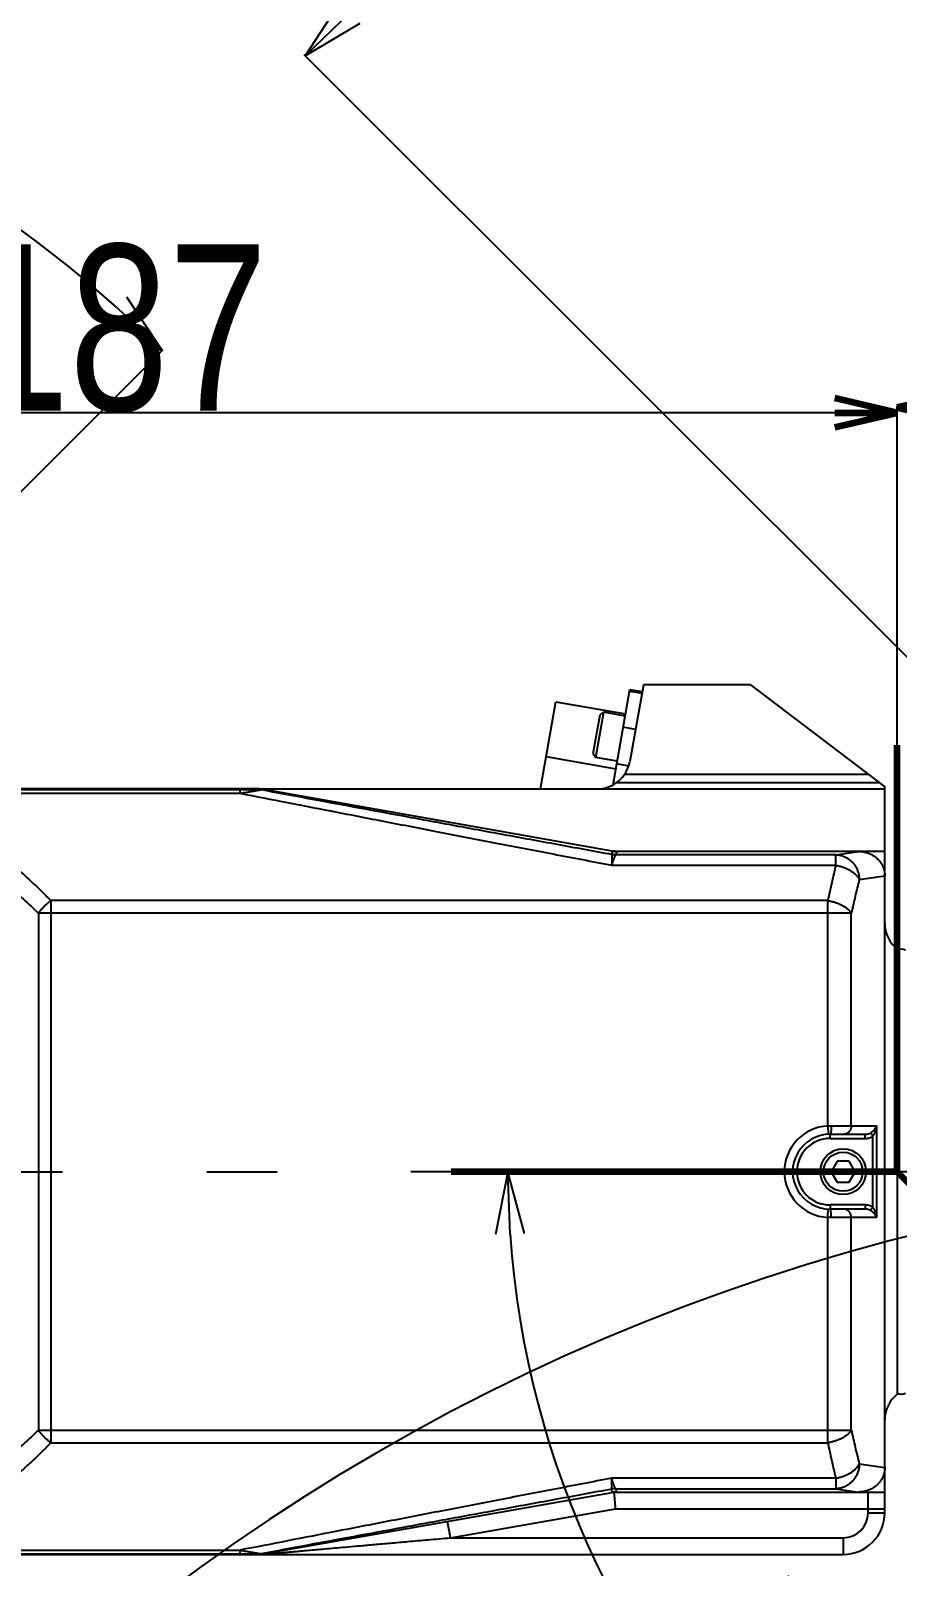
# Model space of a CAD drawing. Extents: x 0 to 4205, y 0 to 2970.
# Drawn here: x 2224.9 to 2329, y 898.7 to 1083.3 of the extents above; entities that cross this region are included whole.
import ezdxf

# ---------------------------------------------------------------- set-up
doc = ezdxf.new("R2010")
doc.units = 0
doc.header["$LTSCALE"] = 231.275
doc.header["$PDMODE"] = 3
doc.header["$PDSIZE"] = 0.3125
doc.linetypes.add('CENTER', pattern=[0.6, 0.375, -0.075, 0.075, -0.075])
doc.layers.get('0').update_dxf_attribs({"linetype": 'CONTINUOUS'})
doc.layers.get('Defpoints').update_dxf_attribs({"linetype": 'CONTINUOUS'})
for name, color, linetype in [('5_ALL_CURVE', 7, 'CONTINUOUS'), ('95_ALL_DIM', 7, 'CONTINUOUS'), ('DEFAULT_1', 7, 'CENTER')]:
    doc.layers.add(name, color=color, linetype=linetype)
doc.layers.add('坐标轴', color=10, linetype='CONTINUOUS', lineweight=200)
doc.styles.get("Standard").update_dxf_attribs({"font": 'txt', "width": 0.8})
doc.dimstyles.new('DIMSTYLE_1', dxfattribs={"dimtxt": 20, "dimasz": 7.5, "dimexe": 0.18, "dimexo": 0.0625, "dimgap": 0.09, "dimtad": 1, "dimdec": 3, "dimdsep": 46, "dimtxsty": 'Standard', "dimblk": 'OPEN', "dimblk1": 'OPEN', "dimblk2": 'OPEN', "dimcen": 0.09, "dimadec": 0, "dimazin": 0, "dimtp": 0.001, "dimtm": 0.001, "dimtfac": 1, "dimtdec": 3, "dimtofl": 0, "dimtmove": 0, "dimatfit": 3, "dimldrblk": 'OPEN', "dimfxl": 1, "dimtolj": 1, "dimarcsym": 0})
doc.dimstyles.new('DIMSTYLE_2', dxfattribs={"dimtxt": 20, "dimasz": 7.5, "dimexe": 0.18, "dimexo": 0.0625, "dimgap": 0.09, "dimtad": 1, "dimdec": 3, "dimdsep": 46, "dimtxsty": 'Standard', "dimblk": 'OPEN', "dimblk1": 'OPEN', "dimblk2": 'OPEN', "dimcen": 0.09, "dimadec": 0, "dimazin": 0, "dimtp": 0.5, "dimtm": 0.5, "dimtfac": 1, "dimtdec": 3, "dimtofl": 0, "dimtmove": 0, "dimatfit": 3, "dimldrblk": 'OPEN', "dimfxl": 1, "dimtolj": 1, "dimarcsym": 0})
doc.dimstyles.new('DIMSTYLE_3', dxfattribs={"dimtxt": 20, "dimasz": 7.5, "dimexe": 0.18, "dimexo": 0.0625, "dimgap": 0.09, "dimtad": 1, "dimdec": 3, "dimdsep": 46, "dimtxsty": 'Standard', "dimblk": 'OPEN', "dimblk1": 'OPEN', "dimblk2": 'OPEN', "dimcen": 0.09, "dimadec": 0, "dimazin": 0, "dimtp": 0.001, "dimtm": 0.001, "dimtfac": 1, "dimtdec": 3, "dimtofl": 0, "dimtmove": 0, "dimatfit": 3, "dimldrblk": 'OPEN', "dimfxl": 1, "dimtolj": 1, "dimarcsym": 0})

# ---------------------------------------------------------------- blocks, each defined once
blk = doc.blocks.new('_OPEN')
at = {"color": 0, "linetype": 'ByBlock'}
for p, q in [((0, 0), (-1, 0.233)), ((-1, -0.233), (0, 0)), ((-1, 0), (0, 0))]:
    blk.add_line(p, q, dxfattribs=at)
blk = doc.blocks.new('*D9')
at = {"layer": '95_ALL_DIM', "color": 0, "lineweight": -2, "transparency": 16777216}
for p, q in [((2391.97, 1260.27), (2391.97, 1295.39)), ((2199.03, 166.09), (2187.02, 133.09))]:
    blk.add_line(p, q, dxfattribs=at)
blk.add_arc((2391.97, 696.17), 599.04, 90.71735, 249.28265, dxfattribs=at)
at = {"layer": 'Defpoints', "color": 0, "transparency": 16777216}
for p in [(2391.97, 1260.21), (2391.97, 1207.56), (1911.46, 1053.89), (2390.26, 691.47), (2199.06, 166.14)]:
    blk.add_point(p, dxfattribs=at)
at = {"layer": '95_ALL_DIM', "color": 0, "lineweight": -2, "transparency": 16777216, "xscale": 7.5, "yscale": 7.5, "zscale": 7.5}
for p, rotation in [((2391.97, 1295.21), 0.3586754377824675), ((2187.08, 133.25), 339.6413245622188)]:
    blk.add_blockref('_OPEN', p, dxfattribs=dict(at, rotation=rotation))
at = {"layer": '95_ALL_DIM', "color": 0, "transparency": 16777216, "insert": (1783.99, 733.52), "char_height": 20, "attachment_point": 5, "rotation": 86.4841}
blk.add_mtext('\\A1;-160°', dxfattribs=at)
blk = doc.blocks.new('*D20')
at = {"layer": '95_ALL_DIM', "color": 0, "lineweight": -2, "transparency": 16777216}
for p, q in [((2141.97, 998.4), (2141.97, 1286.35)), ((2384.47, 1286.17), (2149.47, 1286.17)), ((2391.97, 1266.23), (2391.97, 1286.35))]:
    blk.add_line(p, q, dxfattribs=at)
at = {"layer": 'Defpoints', "color": 0, "transparency": 16777216}
for p in [(2141.97, 1286.17), (2391.97, 1266.17), (2141.97, 998.34)]:
    blk.add_point(p, dxfattribs=at)
at = {"layer": '95_ALL_DIM', "color": 0, "lineweight": -2, "transparency": 16777216, "xscale": 7.5, "yscale": 7.5, "zscale": 7.5, "rotation": 180}
blk.add_blockref('_OPEN', (2141.97, 1286.17), dxfattribs=at)
at = {"layer": '95_ALL_DIM', "color": 0, "lineweight": -2, "transparency": 16777216, "xscale": 7.5, "yscale": 7.5, "zscale": 7.5}
blk.add_blockref('_OPEN', (2391.97, 1286.17), dxfattribs=at)
at = {"layer": '95_ALL_DIM', "color": 0, "transparency": 16777216, "insert": (2266.95, 1296.26), "char_height": 20, "attachment_point": 5}
blk.add_mtext('\\A1;250', dxfattribs=at)
blk = doc.blocks.new('*D25')
at = {"layer": '95_ALL_DIM', "color": 0, "lineweight": -2, "transparency": 16777216}
for p, q in [((2391.92, 946.21), (2257.72, 1080.42)), ((2392.03, 946.17), (2581.83, 946.17))]:
    blk.add_line(p, q, dxfattribs=at)
blk.add_arc((2391.97, 946.17), 189.68, 2.2656, 132.7344, dxfattribs=at)
at = {"layer": 'Defpoints', "color": 0, "transparency": 16777216}
for p in [(2391.97, 1135.85), (2237.29, 946.17), (2386.97, 946.17), (2395.5, 942.63), (2501.34, 836.79)]:
    blk.add_point(p, dxfattribs=at)
at = {"layer": '95_ALL_DIM', "color": 0, "lineweight": -2, "transparency": 16777216, "xscale": 7.5, "yscale": 7.5, "zscale": 7.5}
for p, rotation in [((2257.84, 1080.29), 223.8671770193098), ((2581.65, 946.17), 271.1328229806631)]:
    blk.add_blockref('_OPEN', p, dxfattribs=dict(at, rotation=rotation))
at = {"layer": '95_ALL_DIM', "color": 0, "transparency": 16777216, "insert": (2501.77, 1113.05), "char_height": 20, "attachment_point": 5, "rotation": 326.6574}
blk.add_mtext('\\A1;+135°', dxfattribs=at)
blk = doc.blocks.new('*D26')
at = {"layer": '95_ALL_DIM', "color": 0, "lineweight": -2, "transparency": 16777216}
blk.add_arc((2391.97, 946.17), 109.77, 183.9155, 227.0845, dxfattribs=at)
at = {"layer": 'Defpoints', "color": 0, "transparency": 16777216}
for p in [(2237.2, 946.17), (2386.97, 946.17), (2388.82, 942.28), (2287, 914.07), (2294.57, 825.89)]:
    blk.add_point(p, dxfattribs=at)
at = {"layer": '95_ALL_DIM', "color": 0, "lineweight": -2, "transparency": 16777216, "xscale": 7.5, "yscale": 7.5, "zscale": 7.5}
for p, rotation in [((2282.2, 946.17), 91.95775256100515), ((2322.89, 860.86), 319.042247439009)]:
    blk.add_blockref('_OPEN', p, dxfattribs=dict(at, rotation=rotation))
at = {"layer": '95_ALL_DIM', "color": 0, "transparency": 16777216, "insert": (2314.96, 882.88), "char_height": 20, "attachment_point": 5, "rotation": 309.4118}
blk.add_mtext('\\A1;-51°', dxfattribs=at)
blk = doc.blocks.new('*D28')
at = {"layer": '95_ALL_DIM', "color": 0, "lineweight": -2, "transparency": 16777216}
for p, q in [((2215.97, 1020.17), (2240.8, 1045)), ((2037.32, 946.17), (2002.2, 946.17))]:
    blk.add_line(p, q, dxfattribs=at)
blk.add_arc((2141.97, 946.17), 139.59, 48.0788, 176.9212, dxfattribs=at)
at = {"layer": 'Defpoints', "color": 0, "transparency": 16777216}
for p in [(2043.26, 1044.87), (2215.92, 1020.12), (2145.5, 949.7), (2037.38, 946.17), (2136.97, 946.17)]:
    blk.add_point(p, dxfattribs=at)
at = {"layer": '95_ALL_DIM', "color": 0, "lineweight": -2, "transparency": 16777216, "xscale": 7.5, "yscale": 7.5, "zscale": 7.5}
for p, rotation in [((2240.67, 1044.87), 316.5394194410191), ((2002.38, 946.17), 268.4605805589808)]:
    blk.add_blockref('_OPEN', p, dxfattribs=dict(at, rotation=rotation))
at = {"layer": '95_ALL_DIM', "color": 0, "transparency": 16777216, "insert": (2113.12, 1093.04), "char_height": 20, "attachment_point": 5, "rotation": 11.1113}
blk.add_mtext('\\A1;+135°', dxfattribs=at)
blk = doc.blocks.new('*D37')
at = {"layer": 'Defpoints', "color": 0, "transparency": 16777216}
for p in [(2328.97, 1038), (2328.97, 946.17), (2391.97, 946.17)]:
    blk.add_point(p, dxfattribs=at)
at = {"layer": '坐标轴', "color": 0, "lineweight": -2, "transparency": 16777216}
for p, q in [((2328.97, 946.23), (2328.97, 1038.18)), ((2384.47, 1038), (2336.47, 1038)), ((2391.97, 946.23), (2391.97, 1038.18))]:
    blk.add_line(p, q, dxfattribs=at)
at = {"layer": '坐标轴', "color": 0, "lineweight": -2, "transparency": 16777216, "xscale": 7.5, "yscale": 7.5, "zscale": 7.5, "rotation": 180}
blk.add_blockref('_OPEN', (2328.97, 1038), dxfattribs=at)
at = {"layer": '坐标轴', "color": 0, "lineweight": -2, "transparency": 16777216, "xscale": 7.5, "yscale": 7.5, "zscale": 7.5}
blk.add_blockref('_OPEN', (2391.97, 1038), dxfattribs=at)
at = {"layer": '坐标轴', "color": 0, "transparency": 16777216, "insert": (2360.47, 1048.09), "char_height": 20, "attachment_point": 5}
blk.add_mtext('\\A1;63', dxfattribs=at)
blk = doc.blocks.new('*D38')
at = {"layer": 'Defpoints', "color": 0, "transparency": 16777216}
for p in [(2141.97, 1037.39), (2141.97, 946.17), (2328.97, 946.17)]:
    blk.add_point(p, dxfattribs=at)
at = {"layer": '坐标轴', "color": 0, "lineweight": -2, "transparency": 16777216}
for p, q in [((2141.97, 946.23), (2141.97, 1037.57)), ((2321.47, 1037.39), (2149.47, 1037.39)), ((2328.97, 946.23), (2328.97, 1037.57))]:
    blk.add_line(p, q, dxfattribs=at)
at = {"layer": '坐标轴', "color": 0, "lineweight": -2, "transparency": 16777216, "xscale": 7.5, "yscale": 7.5, "zscale": 7.5, "rotation": 180}
blk.add_blockref('_OPEN', (2141.97, 1037.39), dxfattribs=at)
at = {"layer": '坐标轴', "color": 0, "lineweight": -2, "transparency": 16777216, "xscale": 7.5, "yscale": 7.5, "zscale": 7.5}
blk.add_blockref('_OPEN', (2328.97, 1037.39), dxfattribs=at)
at = {"layer": '坐标轴', "color": 0, "transparency": 16777216, "insert": (2235.47, 1047.48), "char_height": 20, "attachment_point": 5}
blk.add_mtext('\\A1;187', dxfattribs=at)

msp = doc.modelspace()

# ---------------------------------------------------------------- linework, layer by layer
for p, q in [((2294.8274, 992.6583), (2296.8513, 1004.1362)), ((2298.4681, 1004.6674), (2296.8468, 995.4728)), ((2296.8513, 1004.1362), (2298.3285, 1003.8757)), ((2311.3366, 1004.6674), (2298.4681, 1004.6674)), ((2311.3366, 1004.6674), (2327.4681, 992.4075)), ((2286.1097, 992.1674), (2287.9594, 1002.6578)), ((2287.9594, 1002.6578), (2296.3303, 1001.1818)), ((2296.8146, 1003.9282), (2298.2918, 1003.6678)), ((2292.4469, 996.434), (2293.263, 1001.0626)), ((2292.7713, 995.9706), (2293.7264, 1001.387)), ((2293.263, 1001.0626), (2293.7264, 1001.387)), ((2296.2869, 1000.9355), (2293.7264, 1001.387)), ((2297.5266, 999.3278), (2296.0493, 999.5883)), ((2286.796, 996.0595), (2295.1669, 994.5835)), ((2292.4469, 996.434), (2292.7713, 995.9706)), ((2295.3318, 995.5191), (2292.7713, 995.9706)), ((2296.7114, 994.9304), (2295.2728, 995.1841)), ((2296.2447, 993.962), (2325.4226, 993.962)), ((2252.3024, 992.1674), (2218.8291, 992.1674)), ((2219.9407, 992.0865), (2250.01, 992.0865)), ((2219.9407, 991.6546), (2250.01, 991.6546)), ((2250.01, 992.0865), (2250.01, 991.6546)), ((2252.2981, 992.1178), (2252.3024, 992.1674)), ((2294.7099, 984.7129), (2252.4335, 992.1674)), ((2252.4335, 992.1674), (2327.4681, 992.1674)), ((2252.5582, 992.0951), (2252.5625, 992.1447)), ((2326.8191, 992.9007), (2295.216, 992.9007)), ((2327.4681, 905.1674), (2327.4681, 992.4075)), ((2294.7099, 984.7129), (2294.6757, 984.3212)), ((2294.6757, 984.3212), (2294.6777, 984.3189)), ((2294.944, 984.6812), (2294.9681, 984.8179)), ((2294.9681, 984.8179), (2294.9681, 984.679)), ((2321.584, 984.2722), (2295.1935, 984.2722)), ((2295.2302, 984.6674), (2295.1959, 984.2757)), ((2327.4681, 984.6674), (2295.2302, 984.6674)), ((2321.584, 984.2722), (2324.3322, 984.6674)), ((2321.584, 983.003), (2321.584, 984.2722)), ((2294.6714, 983.003), (2321.584, 983.003)), ((2324.4026, 981.2763), (2327.4681, 981.7171)), ((2227.2972, 978.7554), (2227.2972, 913.5794)), ((2320.6303, 978.7554), (2227.2973, 978.7554)), ((2320.6303, 951.6605), (2320.6303, 978.7554)), ((2225.7972, 977.228), (2225.7972, 915.1068)), ((2323.449, 977.2278), (2225.7972, 977.2278)), ((2323.449, 951.6674), (2323.449, 977.2278)), ((2328.9681, 972.9174), (2328.9681, 919.4174)), ((2320.6303, 951.6605), (2320.6804, 950.6618)), ((2320.9059, 950.1674), (2320.9059, 950.6674)), ((2320.9059, 950.6674), (2325.1281, 950.6674)), ((2321.0438, 951.6674), (2326.4945, 951.6674)), ((2325.1281, 950.1674), (2325.1281, 950.6674)), ((2326.0247, 950.4263), (2325.7609, 950.84)), ((2326.4945, 940.6674), (2326.4945, 951.6674)), ((2320.9059, 950.1674), (2325.1281, 950.1674)), ((2326.0247, 941.9085), (2326.0247, 950.4263)), ((2321.7464, 947.4174), (2321.0247, 946.1674)), ((2323.1898, 947.4174), (2321.7464, 947.4174)), ((2323.9114, 946.1674), (2323.1898, 947.4174)), ((2321.0247, 946.1674), (2321.7464, 944.9174)), ((2323.1898, 944.9174), (2323.9114, 946.1674)), ((2321.7464, 944.9174), (2323.1898, 944.9174)), ((2320.6303, 940.6743), (2320.6804, 941.6731)), ((2320.9059, 942.1674), (2320.9059, 941.6674)), ((2325.1281, 942.1674), (2320.9059, 942.1674)), ((2325.1281, 941.6674), (2320.9059, 941.6674)), ((2325.1281, 942.1674), (2325.1281, 941.6674)), ((2326.0247, 941.9085), (2325.7609, 941.4948)), ((2320.6303, 913.5794), (2320.6303, 940.6743)), ((2323.449, 940.6674), (2321.0438, 940.6674)), ((2323.449, 915.107), (2323.449, 940.6674)), ((2326.4945, 940.6674), (2323.449, 940.6674)), ((2225.7972, 915.107), (2323.449, 915.107)), ((2227.2973, 913.5794), (2320.6303, 913.5794)), ((2324.4026, 911.0585), (2327.4681, 910.6177)), ((2321.584, 909.3318), (2294.6714, 909.3318)), ((2295.1935, 908.0626), (2321.584, 908.0626)), ((2295.2302, 907.6674), (2295.1959, 908.0591)), ((2321.584, 909.3318), (2321.584, 908.0626)), ((2321.584, 908.0626), (2324.3322, 907.6674)), ((2252.5625, 900.1902), (2294.7099, 907.6219)), ((2294.6757, 908.0136), (2294.6777, 908.0159)), ((2294.7099, 907.6219), (2294.6757, 908.0136)), ((2295.2302, 907.6674), (2327.4681, 907.6674)), ((2325.4681, 905.1674), (2325.4681, 907.6674)), ((2275.2936, 902.1674), (2295.143, 905.6674)), ((2295.143, 905.6674), (2327.4681, 905.6674)), ((2325.4681, 905.1674), (2327.4681, 905.1674)), ((2275.2936, 902.1674), (2274.9463, 904.137)), ((2219.9407, 900.6802), (2250.01, 900.6802)), ((2250.01, 900.6802), (2250.01, 900.2484)), ((2275.2936, 902.1674), (2322.4681, 902.1674)), ((2322.4681, 902.1674), (2322.4681, 900.1674)), ((2218.8291, 900.1674), (2322.4681, 900.1674)), ((2219.9407, 900.2484), (2250.01, 900.2484)), ((2252.2981, 900.217), (2252.3024, 900.1674)), ((2252.5582, 900.2398), (2252.5625, 900.1902))]:
    msp.add_line(p, q)
for radius in [2.75, 2.35]:
    msp.add_circle((2322.4681, 946.1674), radius)
for centre, radius, start, end in [((2292.9076, 996.1674), 4, 270, 350), ((2331.4681, 976.0399), 4, 180, 231.317813), ((2329.4681, 971.9174), 1, 60, 120), ((2320.9059, 946.1674), 5.5, 92.872472, 267.127531), ((2320.9059, 946.1674), 4.5, 89.999936, 270.00006), ((2320.9059, 946.1674), 4, 90, 270), ((2331.4681, 916.2949), 4, 128.682187, 180), ((2329.4681, 920.4174), 1, 240, 300), ((2322.4681, 905.1674), 5, 270, 360), ((2322.4681, 905.1674), 3, 270, 360)]:
    msp.add_arc(centre, radius, start, end)
for points, start_tangent, end_tangent in [([(2250.01, 992.0865), (2250.327, 992.0867), (2250.6071, 992.0872), (2250.8543, 992.088), (2251.0723, 992.089), (2251.2639, 992.0902), (2251.4321, 992.0916), (2251.5791, 992.0931), (2251.7073, 992.0947), (2251.8189, 992.0964), (2251.9153, 992.0981), (2251.9966, 992.0999), (2252.0644, 992.1017), (2252.1206, 992.1035), (2252.166, 992.1053), (2252.2022, 992.107), (2252.2308, 992.1086), (2252.2528, 992.1102), (2252.2696, 992.1117), (2252.2823, 992.1132), (2252.2911, 992.1148), (2252.2981, 992.1178)], (1, 0.00000045), (0.08762285, 0.99615372)), ([(2250.01, 991.6546), (2250.3488, 991.71), (2250.6495, 991.7594), (2250.9159, 991.8035), (2251.1519, 991.8428), (2251.3605, 991.8777), (2251.5445, 991.9088), (2251.7064, 991.9365), (2251.8485, 991.9609), (2251.9734, 991.9826), (2252.0822, 992.0018), (2252.1751, 992.0184), (2252.2535, 992.0326), (2252.3196, 992.0448), (2252.374, 992.0551), (2252.4183, 992.0637), (2252.4545, 992.0709), (2252.4834, 992.0768), (2252.5066, 992.0818), (2252.5254, 992.0861), (2252.5401, 992.0897), (2252.551, 992.0927), (2252.5582, 992.0951)], (0.98698962, 0.16078398), (0.9336733, 0.35812591)), ([(2250.01, 991.6546), (2255.7422, 990.5354), (2261.6761, 989.38), (2267.8236, 988.186), (2274.1954, 986.9515), (2280.7993, 985.675), (2287.6284, 984.3581), (2294.6714, 983.003)], (0.98141874, -0.19187826), (0.98202655, -0.18874284)), ([(2252.2981, 992.1178), (2252.3852, 992.1153), (2252.472, 992.1077), (2252.5582, 992.0951)], (0.99999997, -0.00023964), (0.98484934, -0.17341218)), ([(2252.3024, 992.1674), (2252.3895, 992.1649), (2252.4763, 992.1573), (2252.5625, 992.1447)], (1, 0), (0.98480775, -0.17364818)), ([(2252.5582, 992.0951), (2257.9989, 991.0835), (2263.6206, 990.0409), (2269.4327, 988.9655), (2275.4443, 987.8557), (2281.6599, 986.7109), (2288.0735, 985.5321), (2294.6757, 984.3212)], (0.98310955, -0.18301805), (0.98362686, -0.18021711)), ([(2294.6777, 984.3189), (2294.6774, 984.3003), (2294.6771, 984.2693), (2294.6768, 984.2258), (2294.6764, 984.1701), (2294.676, 984.1022), (2294.6756, 984.0225), (2294.6751, 983.9311), (2294.6746, 983.8285), (2294.6741, 983.715), (2294.6736, 983.5911), (2294.6731, 983.4573), (2294.6725, 983.3141), (2294.672, 983.1625), (2294.6714, 983.003)], (-0.0220452, -0.99975698), (-0.00434081, -0.99999058)), ([(2295.1935, 984.2722), (2295.1662, 984.2561), (2295.1368, 984.2277), (2295.1054, 984.1871), (2295.0722, 984.1343), (2295.0373, 984.0696), (2295.0007, 983.9931), (2294.9628, 983.9051), (2294.9235, 983.806), (2294.8832, 983.6961), (2294.842, 983.5758), (2294.7999, 983.4458), (2294.7574, 983.3065), (2294.7145, 983.1586), (2294.6714, 983.003)], (-0.93405831, -0.35712053), (-0.26215684, -0.96502528)), ([(2294.6757, 984.3212), (2294.8481, 984.296), (2295.0217, 984.2808), (2295.1959, 984.2757)], (0.98484934, -0.17341218), (0.99999997, -0.00023964)), ([(2294.6777, 984.3189), (2294.8487, 984.2934), (2295.0208, 984.2778), (2295.1935, 984.2722)], (0.98440724, -0.17590447), (0.99999358, -0.00358252)), ([(2294.7099, 984.7129), (2294.8824, 984.6877), (2294.9401, 984.6815)], (0.98480775, -0.17364818), (0.99530253, -0.09681365)), ([(2294.9401, 984.6815), (2294.9431, 984.6812)], (0.99530252, -0.09681366), (0.99539957, -0.09581075)), ([(2294.9431, 984.6812), (2294.9681, 984.6789)], (0.99539957, -0.09581075), (0.99616515, -0.0874928)), ([(2294.9681, 984.6789), (2294.9691, 984.6788)], (0.99616515, -0.08749285), (0.9961947, -0.08715574)), ([(2294.9691, 984.6788), (2295.056, 984.6725), (2295.2302, 984.6674)], (0.9961947, -0.08715574), (1, 0)), ([(2295.1959, 984.2757), (2295.1935, 984.2722)], (-0.08701556, -0.99620695), (-0.79442806, -0.60735826)), ([(2321.584, 984.2722), (2321.7662, 984.2625), (2321.9478, 984.2403), (2322.1277, 984.2056), (2322.3055, 984.1587), (2322.4802, 984.0997), (2322.6511, 984.029), (2322.8176, 983.9467), (2322.9789, 983.8532), (2323.1344, 983.7489), (2323.2834, 983.6343), (2323.4252, 983.5098), (2323.5594, 983.376), (2323.6853, 983.2334), (2323.8024, 983.0826), (2323.9103, 982.9242), (2324.0084, 982.759), (2324.0963, 982.5875), (2324.1737, 982.4106), (2324.2403, 982.2289), (2324.2958, 982.0432), (2324.3399, 981.8543), (2324.3725, 981.663), (2324.3934, 981.4701), (2324.4026, 981.2763)], (0.99981862, -0.01904528), (0.01685884, -0.99985788)), ([(2324.3322, 984.6674), (2324.5392, 984.6611), (2324.7447, 984.6422), (2324.9476, 984.6109), (2325.1471, 984.5674), (2325.3423, 984.5122), (2325.5324, 984.4454), (2325.7165, 984.3677), (2325.8941, 984.2795), (2326.0643, 984.1812), (2326.2266, 984.0735), (2326.3805, 983.9569), (2326.5255, 983.832), (2326.6612, 983.6994), (2326.7871, 983.5597), (2326.9031, 983.4135), (2327.0089, 983.2613), (2327.1041, 983.1037), (2327.1886, 982.9414), (2327.2622, 982.7748), (2327.3247, 982.6046), (2327.3761, 982.4312), (2327.4162, 982.2552), (2327.445, 982.0772), (2327.4623, 981.8977), (2327.4681, 981.7171)], (1, 0), (0, -1)), ([(2220.282, 982.0694), (2221.4853, 981.0952), (2222.6361, 980.1241), (2223.7367, 979.156), (2224.7897, 978.1907), (2225.7972, 977.228)], (0.78351268, -0.6213758), (0.71568951, -0.69841859)), ([(2222.2373, 983.4533), (2223.3342, 982.5084), (2224.3868, 981.5664), (2225.3969, 980.627), (2226.3664, 979.6901), (2227.2973, 978.7554)], (0.76379725, -0.64545625), (0.69872127, -0.71539401)), ([(2321.584, 983.003), (2321.3342, 981.9596), (2321.0919, 980.9035), (2320.8573, 979.8353), (2320.6303, 978.7554)], (-0.23750041, -0.97138744), (-0.20131472, -0.97952661)), ([(2321.584, 983.003), (2321.7728, 982.967), (2321.9608, 982.9241), (2322.1472, 982.8743), (2322.3314, 982.8179), (2322.5124, 982.7551), (2322.6896, 982.6862), (2322.8622, 982.6115), (2323.0295, 982.5313), (2323.1909, 982.4458), (2323.3456, 982.3555), (2323.493, 982.2607), (2323.6325, 982.1619), (2323.7635, 982.0594), (2323.8855, 981.9537), (2323.998, 981.8451), (2324.1004, 981.7342), (2324.1925, 981.6214), (2324.2738, 981.5072), (2324.3439, 981.392), (2324.4026, 981.2763)], (0.98560327, -0.16907454), (0.41574483, -0.9094813)), ([(2324.4026, 981.2763), (2324.1528, 980.2818), (2323.9106, 979.2753), (2323.6759, 978.2572), (2323.449, 977.2278)], (-0.24847549, -0.96863818), (-0.21078546, -0.97753235)), ([(2225.7972, 977.2278), (2225.9117, 977.3797), (2226.0323, 977.531), (2226.1584, 977.6809), (2226.2895, 977.8288), (2226.4251, 977.974), (2226.5645, 978.116), (2226.7072, 978.254), (2226.8524, 978.3876), (2226.9996, 978.516), (2227.1481, 978.6388), (2227.2972, 978.7554)], (0.59150268, 0.80630303), (0.79719266, 0.60372499)), ([(2320.6303, 978.7554), (2320.8177, 978.7224), (2321.0044, 978.6833), (2321.1896, 978.6384), (2321.3724, 978.5877), (2321.5523, 978.5316), (2321.7285, 978.4702), (2321.9002, 978.4038), (2322.0668, 978.3326), (2322.2276, 978.2569), (2322.3819, 978.1771), (2322.5292, 978.0935), (2322.6688, 978.0063), (2322.8001, 977.9161), (2322.9227, 977.823), (2323.036, 977.7275), (2323.1396, 977.63), (2323.233, 977.5309), (2323.3159, 977.4306), (2323.388, 977.3294), (2323.449, 977.2278)], (0.98748341, -0.1577229), (0.47773564, -0.87850364)), ([(2320.6303, 951.6605), (2320.7686, 951.6644), (2320.9065, 951.6667), (2321.0438, 951.6674)], (0.99944113, 0.03342787), (1, 0.00000122)), ([(2321.0438, 951.6674), (2321.0432, 951.5803), (2321.0417, 951.4938), (2321.0391, 951.4086), (2321.0354, 951.3254), (2321.0308, 951.2448), (2321.0253, 951.1674), (2321.0188, 951.0938), (2321.0115, 951.0246), (2321.0034, 950.9603), (2320.9945, 950.9014), (2320.985, 950.8483), (2320.9748, 950.8014), (2320.9642, 950.7611), (2320.9531, 950.7277), (2320.9416, 950.7015), (2320.9299, 950.6826), (2320.918, 950.6712), (2320.9059, 950.6674)], (0, -1), (-1, 0)), ([(2323.449, 951.6674), (2323.4457, 951.5848), (2323.4361, 951.5028), (2323.4202, 951.4219), (2323.398, 951.3427), (2323.3698, 951.2657), (2323.3357, 951.1915), (2323.296, 951.1205), (2323.2508, 951.0532), (2323.2007, 950.9901), (2323.1457, 950.9317), (2323.0865, 950.8783), (2323.0233, 950.8302), (2322.9566, 950.7879), (2322.8868, 950.7516), (2322.8145, 950.7216), (2322.7401, 950.698), (2322.6641, 950.6811), (2322.587, 950.6708), (2322.5094, 950.6674)], (0, -1), (-1, 0)), ([(2325.1281, 950.6674), (2325.2125, 950.6702), (2325.2966, 950.6787), (2325.3796, 950.6926), (2325.461, 950.7121), (2325.5404, 950.7368), (2325.6171, 950.7665), (2325.6908, 950.801), (2325.7609, 950.84)], (1, 0.00000112), (0.85657567, 0.51602143)), ([(2325.7609, 950.84), (2325.8147, 950.8738), (2325.8715, 950.9126), (2325.9317, 950.9572), (2325.995, 951.0083), (2326.0609, 951.0664), (2326.1288, 951.1321), (2326.1975, 951.2055), (2326.2656, 951.2867), (2326.3312, 951.3747), (2326.3926, 951.4687), (2326.4477, 951.567), (2326.4945, 951.6674)], (0.856582, 0.51601093), (0.38684294, 0.92214562)), ([(2326.0247, 950.4263), (2326.0626, 950.477), (2326.1022, 950.5351), (2326.1436, 950.6021), (2326.1865, 950.6787), (2326.2306, 950.7659), (2326.2752, 950.8645), (2326.3194, 950.9746), (2326.3624, 951.0963), (2326.4026, 951.2283), (2326.4389, 951.3693), (2326.4699, 951.5168), (2326.4945, 951.6674)], (0.6170004, 0.78696284), (0.13842139, 0.99037342)), ([(2325.1281, 950.1674), (2325.2477, 950.1716), (2325.3668, 950.1843), (2325.4844, 950.2053), (2325.5998, 950.2344), (2325.7123, 950.2714), (2325.821, 950.3161), (2325.9254, 950.3679), (2326.0247, 950.4263)], (1, 0.00000451), (0.84313578, 0.53770071)), ([(2321.0438, 940.6674), (2321.0432, 940.7546), (2321.0417, 940.8411), (2321.0391, 940.9262), (2321.0354, 941.0094), (2321.0308, 941.09), (2321.0253, 941.1674), (2321.0188, 941.241), (2321.0115, 941.3102), (2321.0034, 941.3745), (2320.9945, 941.4335), (2320.985, 941.4866), (2320.9748, 941.5334), (2320.9642, 941.5737), (2320.9531, 941.6071), (2320.9416, 941.6333), (2320.9299, 941.6522), (2320.918, 941.6636), (2320.9059, 941.6674)], (0, 1), (-1, 0)), ([(2323.449, 940.6674), (2323.4457, 940.75), (2323.4361, 940.832), (2323.4202, 940.9129), (2323.398, 940.9921), (2323.3698, 941.0691), (2323.3357, 941.1434), (2323.296, 941.2144), (2323.2508, 941.2816), (2323.2007, 941.3447), (2323.1457, 941.4031), (2323.0865, 941.4566), (2323.0233, 941.5046), (2322.9566, 941.5469), (2322.8868, 941.5832), (2322.8145, 941.6132), (2322.7401, 941.6368), (2322.6641, 941.6538), (2322.587, 941.664), (2322.5094, 941.6674)], (0, 1), (-1, 0)), ([(2326.0247, 941.9085), (2325.9254, 941.967), (2325.821, 942.0188), (2325.7123, 942.0634), (2325.5998, 942.1004), (2325.4844, 942.1296), (2325.3668, 942.1505), (2325.2477, 942.1632), (2325.1281, 942.1674)], (-0.84313578, 0.53770071), (-1, 0.00000451)), ([(2325.7609, 941.4948), (2325.6908, 941.5338), (2325.6171, 941.5683), (2325.5404, 941.5981), (2325.461, 941.6228), (2325.3796, 941.6422), (2325.2966, 941.6562), (2325.2125, 941.6646), (2325.1281, 941.6674)], (-0.85657566, 0.51602145), (-1, 0.00000112)), ([(2326.4945, 940.6674), (2326.4477, 940.7678), (2326.3926, 940.8661), (2326.3312, 940.9602), (2326.2656, 941.0482), (2326.1975, 941.1293), (2326.1288, 941.2027), (2326.0609, 941.2684), (2325.995, 941.3266), (2325.9317, 941.3776), (2325.8715, 941.4223), (2325.8147, 941.461), (2325.7609, 941.4948)], (-0.38683015, 0.92215098), (-0.85658203, 0.51601088)), ([(2326.4945, 940.6674), (2326.4699, 940.818), (2326.4389, 940.9655), (2326.4026, 941.1065), (2326.3624, 941.2385), (2326.3194, 941.3602), (2326.2752, 941.4703), (2326.2306, 941.5689), (2326.1865, 941.6561), (2326.1436, 941.7327), (2326.1022, 941.7997), (2326.0626, 941.8578), (2326.0247, 941.9085)], (-0.13842151, 0.99037341), (-0.61700053, 0.78696274)), ([(2321.0438, 940.6674), (2320.9065, 940.6682), (2320.7686, 940.6705), (2320.6303, 940.6743)], (-1, 0.00000115), (-0.99944112, 0.03342812)), ([(2225.7972, 915.1068), (2224.7896, 914.1441), (2223.7367, 913.1788), (2222.6361, 912.2108), (2221.4853, 911.2396), (2220.282, 910.2655)], (-0.71568951, -0.69841859), (-0.78351268, -0.6213758)), ([(2227.2972, 913.5794), (2227.1481, 913.696), (2226.9996, 913.8188), (2226.8524, 913.9472), (2226.7072, 914.0808), (2226.5645, 914.2188), (2226.4251, 914.3608), (2226.2895, 914.5061), (2226.1584, 914.654), (2226.0323, 914.8039), (2225.9117, 914.9551), (2225.7972, 915.107)], (-0.79653325, 0.60459473), (-0.59060554, 0.8069604)), ([(2323.449, 915.107), (2323.388, 915.0054), (2323.3159, 914.9043), (2323.233, 914.8039), (2323.1396, 914.7048), (2323.036, 914.6073), (2322.9227, 914.5118), (2322.8001, 914.4188), (2322.6688, 914.3285), (2322.5292, 914.2413), (2322.3819, 914.1577), (2322.2276, 914.0779), (2322.0668, 914.0023), (2321.9002, 913.9311), (2321.7285, 913.8646), (2321.5523, 913.8032), (2321.3724, 913.7471), (2321.1896, 913.6965), (2321.0044, 913.6515), (2320.8177, 913.6124), (2320.6303, 913.5794)], (-0.47947733, -0.87755427), (-0.98771646, -0.15625684)), ([(2323.449, 915.107), (2323.6759, 914.0776), (2323.9106, 913.0595), (2324.1528, 912.053), (2324.4026, 911.0585)], (0.21078538, -0.97753236), (0.24847571, -0.96863813)), ([(2227.2973, 913.5794), (2226.3664, 912.6447), (2225.3968, 911.7078), (2224.3868, 910.7684), (2223.3342, 909.8264), (2222.2373, 908.8815)], (-0.69872127, -0.71539401), (-0.76379725, -0.64545624)), ([(2320.6303, 913.5794), (2320.8113, 912.7145), (2320.9972, 911.8571), (2321.1879, 911.0074), (2321.3835, 910.1655), (2321.584, 909.3318)], (0.2013147, -0.97952662), (0.2375006, -0.97138739)), ([(2324.4026, 911.0585), (2324.3934, 910.8648), (2324.3725, 910.6718), (2324.3399, 910.4805), (2324.2958, 910.2916), (2324.2403, 910.106), (2324.1737, 909.9243), (2324.0963, 909.7473), (2324.0084, 909.5758), (2323.9103, 909.4106), (2323.8024, 909.2522), (2323.6853, 909.1014), (2323.5594, 908.9588), (2323.4252, 908.825), (2323.2834, 908.7005), (2323.1344, 908.5859), (2322.9789, 908.4816), (2322.8176, 908.3882), (2322.6511, 908.3059), (2322.4802, 908.2351), (2322.3055, 908.1761), (2322.1277, 908.1292), (2321.9478, 908.0946), (2321.7662, 908.0723), (2321.584, 908.0626)], (-0.01685884, -0.99985788), (-0.99981862, -0.01904528)), ([(2321.584, 909.3318), (2321.7728, 909.3678), (2321.9608, 909.4107), (2322.1472, 909.4605), (2322.3314, 909.5169), (2322.5124, 909.5797), (2322.6896, 909.6486), (2322.8622, 909.7233), (2323.0295, 909.8036), (2323.1909, 909.889), (2323.3456, 909.9793), (2323.493, 910.0741), (2323.6325, 910.1729), (2323.7635, 910.2754), (2323.8855, 910.3812), (2323.998, 910.4897), (2324.1004, 910.6006), (2324.1925, 910.7134), (2324.2738, 910.8276), (2324.3439, 910.9428), (2324.4026, 911.0585)], (0.98560325, 0.16907466), (0.4157445, 0.90948145)), ([(2327.4681, 910.6177), (2327.4623, 910.4372), (2327.445, 910.2576), (2327.4162, 910.0796), (2327.3761, 909.9036), (2327.3247, 909.7302), (2327.2622, 909.56), (2327.1885, 909.3934), (2327.1041, 909.2311), (2327.0089, 909.0735), (2326.9031, 908.9213), (2326.7871, 908.7751), (2326.6611, 908.6354), (2326.5255, 908.5028), (2326.3805, 908.3779), (2326.2266, 908.2613), (2326.0643, 908.1536), (2325.8941, 908.0553), (2325.7165, 907.9671), (2325.5324, 907.8894), (2325.3423, 907.8227), (2325.1471, 907.7674), (2324.9476, 907.7239), (2324.7447, 907.6926), (2324.5392, 907.6737), (2324.3322, 907.6674)], (0, -1), (-1, 0)), ([(2294.6714, 909.3318), (2287.6284, 907.9767), (2280.7994, 906.6598), (2274.1956, 905.3834), (2267.8238, 904.1489), (2261.6764, 902.9549), (2255.7424, 901.7994), (2250.01, 900.6802)], (-0.98202654, -0.18874287), (-0.98141873, -0.19187827)), ([(2295.1935, 908.0626), (2295.1662, 908.0788), (2295.1368, 908.1072), (2295.1054, 908.1478), (2295.0722, 908.2006), (2295.0372, 908.2653), (2295.0007, 908.3417), (2294.9628, 908.4297), (2294.9236, 908.5288), (2294.8833, 908.6386), (2294.842, 908.7588), (2294.8, 908.8888), (2294.7574, 909.0281), (2294.7145, 909.176), (2294.6714, 909.3319)], (-0.93405881, 0.35711921), (-0.26220568, 0.96501201)), ([(2294.6777, 908.0159), (2294.6774, 908.0345), (2294.6771, 908.0656), (2294.6768, 908.1091), (2294.6764, 908.1648), (2294.676, 908.2326), (2294.6756, 908.3123), (2294.6751, 908.4037), (2294.6746, 908.5063), (2294.6741, 908.6197), (2294.6736, 908.7436), (2294.6731, 908.8774), (2294.6725, 909.0204), (2294.672, 909.1722), (2294.6714, 909.3318)], (-0.02203371, 0.99975723), (-0.00439172, 0.99999036)), ([(2295.1959, 908.0591), (2295.0217, 908.054), (2294.8481, 908.0388), (2294.6757, 908.0136)], (-0.99999997, -0.00023964), (-0.98484934, -0.17341218)), ([(2295.1935, 908.0626), (2295.0208, 908.057), (2294.8487, 908.0414), (2294.6777, 908.0159)], (-0.99999358, -0.00358252), (-0.98440724, -0.17590447)), ([(2295.1959, 908.0591), (2295.1935, 908.0626)], (-0.08704451, 0.99620442), (-0.79440101, 0.60739365)), ([(2294.6757, 908.0136), (2288.0735, 906.8027), (2281.66, 905.624), (2275.4444, 904.4791), (2269.4329, 903.3694), (2263.6208, 902.294), (2257.9991, 901.2514), (2252.5582, 900.2398)], (-0.98362686, -0.18021711), (-0.98310955, -0.18301806)), ([(2294.9691, 907.656), (2294.8824, 907.6472), (2294.7099, 907.6219)], (-0.9961947, -0.08715574), (-0.98480775, -0.17364818)), ([(2295.2302, 907.6674), (2295.056, 907.6623), (2294.9691, 907.656)], (-1, 0), (-0.9961947, -0.08715574)), ([(2295.143, 905.6674), (2295.1329, 905.7834), (2295.1228, 905.899), (2295.1127, 906.0139), (2295.1028, 906.1276), (2295.093, 906.2398), (2295.0833, 906.3501), (2295.0739, 906.4581), (2295.0647, 906.5634), (2295.0557, 906.6658), (2295.047, 906.7648), (2295.0387, 906.8601), (2295.0307, 906.9514), (2295.0231, 907.0384), (2295.0159, 907.1207), (2295.0091, 907.1982), (2295.0028, 907.2704), (2294.997, 907.3373), (2294.9916, 907.3985), (2294.9868, 907.4539), (2294.9824, 907.5032), (2294.9787, 907.5463), (2294.9755, 907.583), (2294.9728, 907.6133), (2294.9707, 907.6369), (2294.9693, 907.6538), (2294.9691, 907.6559)], (-0.08715574, 0.9961947), (-0.08715574, 0.9961947)), ([(2250.01, 900.6802), (2250.346, 900.6253), (2250.6447, 900.5762), (2250.91, 900.5323), (2251.1453, 900.4932), (2251.3538, 900.4582), (2251.5382, 900.427), (2251.7012, 900.3993), (2251.8456, 900.3744), (2251.9721, 900.3524), (2252.0807, 900.3333), (2252.1735, 900.3167), (2252.2526, 900.3024), (2252.3187, 900.2902), (2252.3732, 900.2799), (2252.4178, 900.2713), (2252.454, 900.2641), (2252.483, 900.2581), (2252.5064, 900.2531), (2252.525, 900.2488), (2252.5397, 900.2452), (2252.5507, 900.2422), (2252.5582, 900.2398)], (0.98698942, -0.16078521), (0.93368076, -0.35810646)), ([(2254.5039, 900.3345), (2254.988, 900.3772), (2255.5285, 900.4249), (2256.1358, 900.4784), (2256.8196, 900.5387), (2257.5876, 900.6064), (2258.4475, 900.6822), (2259.4083, 900.7669), (2260.4821, 900.8616), (2261.6815, 900.9673), (2263.0221, 901.0855), (2264.521, 901.2177), (2266.1991, 901.3656), (2268.0809, 901.5315), (2270.1961, 901.718), (2272.5844, 901.9286), (2275.2936, 902.1674)], (0.99613771, 0.08780467), (0.99613618, 0.08782204)), ([(2250.01, 900.2484), (2250.3243, 900.2482), (2250.6027, 900.2477), (2250.8489, 900.2469), (2251.0662, 900.2459), (2251.2578, 900.2447), (2251.4264, 900.2433), (2251.5744, 900.2418), (2251.7046, 900.2402), (2251.8178, 900.2385), (2251.914, 900.2367), (2251.9952, 900.2349), (2252.0636, 900.2331), (2252.1199, 900.2313), (2252.1654, 900.2296), (2252.2018, 900.2279), (2252.2304, 900.2263), (2252.2525, 900.2247), (2252.2695, 900.2231), (2252.2821, 900.2216), (2252.2909, 900.2201), (2252.2981, 900.217)], (1, -0.00000044), (0.08767819, -0.99614885)), ([(2252.5582, 900.2398), (2252.472, 900.2271), (2252.3852, 900.2195), (2252.2981, 900.217)], (-0.98484934, -0.17341218), (-0.99999997, -0.00023964)), ([(2252.5625, 900.1902), (2252.4763, 900.1775), (2252.3895, 900.1699), (2252.3024, 900.1674)], (-0.98480775, -0.17364818), (-1, 0)), ([(2252.6956, 900.2135), (2253.0055, 900.2288), (2253.7628, 900.2757), (2254.5039, 900.3345)], (0.99894744, 0.04586943), (0.99613619, 0.08782196)), ([(2254.5039, 900.3345), (2254.4442, 900.3838), (2254.3847, 900.4227), (2254.3259, 900.451), (2254.2681, 900.4686), (2254.2116, 900.4754), (2254.1566, 900.4713)], (-0.74028342, 0.67229491), (-0.98480778, -0.17364804))]:
    msp.add_spline(points, degree=3, dxfattribs=dict(start_tangent=start_tangent, end_tangent=end_tangent))
at = {"layer": '5_ALL_CURVE'}
for radius in [500, 250]:
    msp.add_arc((2391.9681, 696.1674), radius, 25, 250, dxfattribs=at)
at = {"layer": 'DEFAULT_1'}
for p in [(2141.9681, 946.1674), (2391.9681, 946.1674)]:
    msp.add_line(p, (2254.4644, 946.1674), dxfattribs=at)
at = {"layer": '坐标轴'}
for q in [(2328.9681, 997.4276), (2354.2757, 920.8598)]:
    msp.add_line((2328.9681, 946.1674), q, dxfattribs=at)
at = {"layer": '坐标轴', "color": 6}
msp.add_line((2328.9681, 946.1674), (2275.3833, 946.1674), dxfattribs=at)

# ---------------------------------------------------------------- dimensions: what is measured, and where the dimension line sits
at = {"layer": '95_ALL_DIM'}
dim = msp.add_linear_dim(base=(2141.9681, 1286.1674), p1=(2391.9681, 1266.1674), p2=(2141.9681, 998.3369), angle=180, dimstyle='DIMSTYLE_3', dxfattribs=at)
dim.commit()
dim.dimension.update_dxf_attribs({"geometry": '*D20', "text_midpoint": (2266.9487, 1286.1674), "dimtype": 160})
for base, line1, line2, text, picture, middle in [((1911.465, 1053.8887), ((2391.9681, 1207.5593), (2391.9681, 1260.2064)), ((2199.0554, 166.1441), (2390.258, 691.4689)), '-<>', '*D9', (1794.0566, 732.9039)), ((2391.9681, 1135.8468), ((2395.5036, 942.6319), (2501.3429, 836.7926)), ((2237.2887, 946.1674), (2386.9681, 946.1674)), '+<>', '*D25', (2496.2242, 1104.6254)), ((2043.2642, 1044.8713), ((2145.5036, 949.7029), (2215.9232, 1020.1225)), ((2037.3797, 946.1674), (2136.9681, 946.1674)), '+<>', '*D28', (2115.0672, 1083.1391)), ((2286.9952, 914.074), ((2386.9681, 946.1674), (2237.1988, 946.1674)), ((2294.5686, 825.8891), (2388.8215, 942.2817)), '-<>', '*D26', (2307.1601, 876.476))]:
    dim = msp.add_angular_dim_2l(base=base, line1=line1, line2=line2, text=text, dimstyle='DIMSTYLE_2', dxfattribs=at)
    dim.commit()
    dim.dimension.update_dxf_attribs({"geometry": picture, "text_midpoint": middle, "dimtype": 162})
at = {"layer": '坐标轴', "color": 2}
for base, p1, p2, picture, middle in [((2141.9681, 1037.3862), (2328.9681, 946.1674), (2141.9681, 946.1674), '*D38', (2235.4681, 1047.4762)), ((2328.9681, 1038.0021), (2391.9681, 946.1674), (2328.9681, 946.1674), '*D37', (2360.4681, 1048.0921))]:
    dim = msp.add_linear_dim(base=base, p1=p1, p2=p2, dimstyle='DIMSTYLE_1', dxfattribs=at)
    dim.commit()
    dim.dimension.update_dxf_attribs({"geometry": picture, "text_midpoint": middle})

doc.saveas('drawing.dxf')
